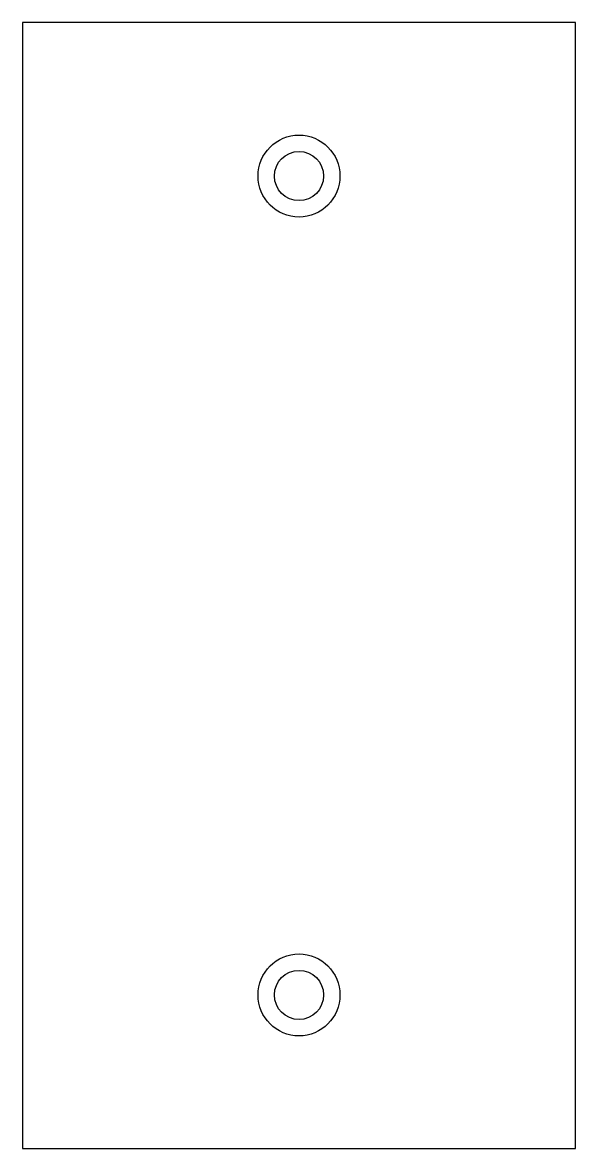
# Model space of a CAD drawing. Header units: millimetres. Extents: x -27 to 27, y -55 to 55.
import ezdxf

# ---------------------------------------------------------------- set-up
doc = ezdxf.new("R2010")
doc.units = ezdxf.units.MM

msp = doc.modelspace()

# ---------------------------------------------------------------- linework, layer by layer
at = {"color": 7, "linetype": 'Continuous', "lineweight": 25}
for p, q in [((-27, 55), (-27, -55)), ((27, 55), (-27, 55)), ((27, -55), (27, 55)), ((-27, -55), (27, -55))]:
    msp.add_line(p, q, dxfattribs=at)
for centre, radius in [((0, 40), 4), ((0, 40), 2.4), ((0, -40), 4), ((0, -40), 2.4)]:
    msp.add_circle(centre, radius, dxfattribs=at)

doc.saveas('drawing.dxf')
